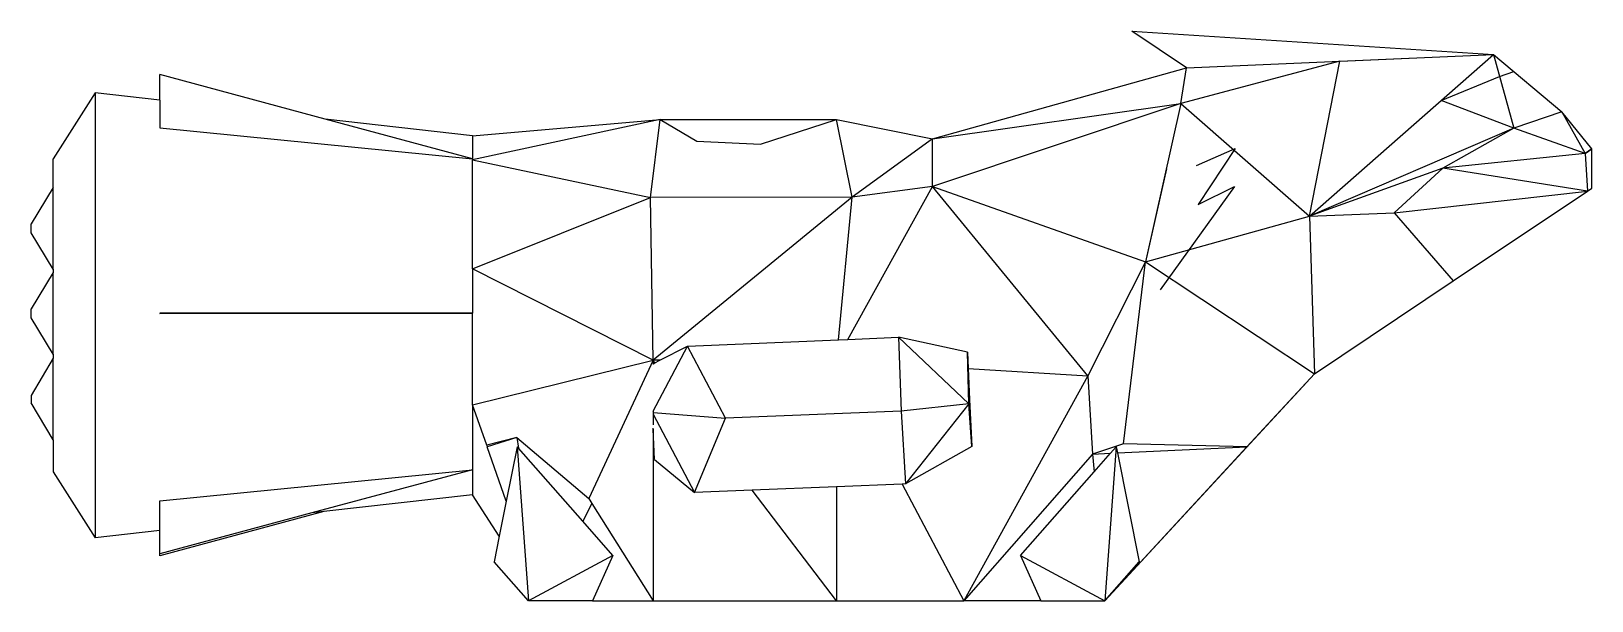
# Model space of a CAD drawing. Extents: x -1174 to 1174, y -429 to 429.
import ezdxf

# ---------------------------------------------------------------- set-up
doc = ezdxf.new("R2010")
doc.units = 0
doc.header["$MEASUREMENT"] = 0
doc.layers.get('0').update_dxf_attribs({"linetype": 'CONTINUOUS'})

msp = doc.modelspace()

# ---------------------------------------------------------------- linework, layer by layer
for p, q in [((564.2, 373.4), (482, 428.6)), ((482, 428.6), (1025.9, 393.4)), ((795, 383.4), (555.9, 319.7)), ((564.2, 373.4), (1025.9, 393.4)), ((564.2, 373.4), (1025.9, 393.4)), ((564.2, 373.4), (795, 383.4)), ((749.4, 150.1), (1025.9, 393.4)), ((749.4, 150.1), (795, 383.4)), ((795, 383.4), (1025.9, 393.4)), ((1025.9, 393.4), (1129.1, 307.4)), ((1025.9, 393.4), (1056.8, 282.5)), ((-731.9, 296.4), (-980.4, 363.4)), ((-980.4, 324.8), (-980.4, 363.4)), ((181.9, 266.5), (564.2, 373.4)), ((555.9, 319.7), (564.2, 373.4)), ((947.1, 324.1), (1035, 360.5)), ((1035, 360.5), (1056.6, 367.8)), ((-1077.9, 335.9), (-1140.9, 236.5)), ((-980.4, 324.8), (-1077.9, 335.9)), ((-1077.9, 335.9), (-1077.9, -333.7)), ((-980.4, 324.8), (-980.4, 283)), ((555.9, 319.7), (181.9, 195.1)), ((181.9, 266.5), (555.9, 319.7)), ((555.9, 319.7), (502.7, 81.4)), ((555.9, 319.7), (749.4, 150.1)), ((1056.8, 282.5), (947.1, 324.1)), ((1129.1, 307.4), (1056.8, 282.5)), ((1129.1, 307.4), (1164, 244.8)), ((1173.9, 251.5), (1129.1, 307.4)), ((-980.4, 283), (-509.9, 236.7)), ((-509.9, 271.1), (-731.9, 296.4)), ((-509.9, 236.7), (-731.9, 296.4)), ((-509.9, 271.1), (-227.5, 295.6)), ((-227.5, 295.6), (-509.9, 234.9)), ((-242, 178.4), (-227.5, 295.6)), ((-227.5, 295.6), (-172.7, 263.1)), ((-227.5, 295.6), (37.5, 295.6)), ((-76.9, 258.4), (37.5, 295.6)), ((61.1, 178.7), (37.5, 295.6)), ((37.5, 295.6), (181.9, 266.5)), ((1056.8, 282.5), (749.4, 150.1)), ((1056.8, 282.5), (949.9, 222.3)), ((1164, 244.8), (1056.8, 282.5)), ((1164, 244.8), (1056.8, 282.5)), ((-509.9, 271.1), (-509.9, 236.7)), ((-172.7, 263.1), (-76.9, 258.4)), ((181.9, 266.5), (61.1, 178.7)), ((181.9, 195.1), (181.9, 266.5)), ((-1140.9, 193.4), (-1140.9, 236.5)), ((-509.9, 236.7), (-509.9, 234.9)), ((-509.9, 234.9), (-242, 178.4)), ((-509.9, 71), (-509.9, 234.9)), ((579.1, 226.3), (637.5, 252.2)), ((637.5, 252.2), (581.9, 167.9)), ((1164, 244.8), (949.9, 222.3)), ((1164, 244.8), (1173.9, 251.5)), ((1173.9, 251.5), (1164, 244.8)), ((1164, 244.8), (1167.5, 188.1)), ((1173.9, 192.5), (1173.9, 251.5)), ((534, 221.6), (502.7, 81.4)), ((949.9, 222.3), (749.4, 150.1)), ((876.7, 155.4), (949.9, 222.3)), ((1167.5, 188.1), (949.9, 222.3)), ((-1140.9, 193.4), (-1173.9, 138.7)), ((-1140.9, 70.4), (-1140.9, 193.4)), ((54.8, -35.3), (181.9, 195.1)), ((181.9, 195.1), (61.1, 178.7)), ((415.6, -89.9), (181.9, 195.1)), ((181.9, 195.1), (502.7, 81.4)), ((636.4, 194.8), (524.6, 39.5)), ((581.9, 167.9), (636.4, 194.8)), ((876.7, 155.4), (1167.5, 188.1)), ((965.4, 52.7), (1167.5, 188.1)), ((1167.5, 188.1), (1173.9, 192.5)), ((-509.9, 71), (-242, 178.4)), ((61.1, 178.7), (-242, 178.4)), ((-238.4, -66.5), (-242, 178.4)), ((61.1, 178.7), (-238.4, -66.5)), ((40.5, -35.9), (61.1, 178.7)), ((502.7, 81.4), (749.4, 150.1)), ((749.4, 150.1), (876.7, 155.4)), ((749.4, 150.1), (756.9, -87)), ((876.7, 155.4), (965.4, 52.7)), ((-1173.9, 125.2), (-1173.9, 138.7)), ((-1140.9, 70.4), (-1173.9, 125.2)), ((-238.4, -66.5), (-509.9, 71)), ((-509.9, 71), (-509.9, 4.1)), ((502.7, 81.4), (415.6, -89.9)), ((469.6, -192.4), (502.7, 81.4)), ((502.7, 81.4), (756.9, -87)), ((-1140.9, 65.5), (-1173.9, 10.7)), ((-1140.9, 70.4), (-1140.9, 65.5)), ((-1140.9, -57.6), (-1140.9, 65.5)), ((756.9, -87), (965.4, 52.7)), ((-1173.9, -2.8), (-1173.9, 10.7)), ((-980.4, 3.8), (-509.9, 4.1)), ((-980.4, 4.1), (-980.4, 3.8)), ((-509.9, 4.1), (-980.4, 4.1)), ((-509.9, -133.9), (-509.9, 4.1)), ((-1140.9, -57.6), (-1173.9, -2.8)), ((-238.4, -143.2), (-186.6, -45.2)), ((-228.1, -66.5), (-186.6, -45.2)), ((-186.6, -45.2), (40.5, -35.9)), ((-129.6, -153.9), (-186.6, -45.2)), ((40.5, -35.9), (54.8, -35.3)), ((54.8, -35.3), (131, -32.1)), ((131, -32.1), (135.1, -143)), ((236.9, -132.2), (131, -32.1)), ((234.7, -54.4), (131, -32.1)), ((-1140.9, -63.6), (-1173.9, -119.6)), ((-1140.9, -57.6), (-1140.9, -63.6)), ((-1140.9, -186.6), (-1140.9, -63.6)), ((-509.9, -133.9), (-238.4, -66.5)), ((-238.4, -66.5), (-335.1, -274.8)), ((-228.1, -66.5), (-238.4, -66.5)), ((-238.4, -66.5), (-238.4, -71.8)), ((-235.5, -70.3), (-238.4, -66.5)), ((-238.4, -71.8), (-235.5, -70.3)), ((-235.5, -70.3), (-228.1, -66.5)), ((236.9, -132.2), (234.7, -54.4)), ((234.7, -54.4), (235.8, -78.8)), ((-238.6, -71.9), (-238.4, -71.8)), ((415.6, -89.9), (229.2, -428.6)), ((235.8, -78.8), (415.6, -89.9)), ((235.8, -78.8), (237.9, -125.5)), ((415.6, -89.9), (423, -207.8)), ((756.9, -87), (655.2, -197)), ((441.2, -428.6), (745.2, -99.7)), ((441.2, -428.6), (745.2, -99.7)), ((-1173.9, -119.6), (-1173.9, -130.6)), ((-1140.9, -186.6), (-1173.9, -130.6)), ((-488.7, -194.5), (-509.9, -133.9)), ((-509.9, -133.9), (-509.9, -231.5)), ((236.9, -132.2), (135.1, -143)), ((236.9, -132.2), (141.4, -252.8)), ((236.9, -132.2), (237.9, -125.5)), ((241.2, -196.5), (236.9, -132.2)), ((237.9, -125.5), (241.2, -196.5)), ((-238.3, -143.9), (-238.3, -163.6)), ((-238.2, -145.2), (-129.6, -153.9)), ((-238.2, -147.5), (-176.2, -265.8)), ((-176.2, -265.8), (-129.6, -153.9)), ((135.1, -143), (-129.6, -153.9)), ((135.1, -143), (141.4, -252.8)), ((-1140.9, -186.6), (-1140.9, -234.3)), ((-443.1, -183.1), (-488.7, -194.5)), ((-443.1, -183.1), (-487.9, -196.8)), ((-443.1, -183.1), (-335.1, -274.8)), ((-443.1, -183.1), (-440.7, -199.1)), ((-238.3, -170.5), (-238.4, -168.6)), ((-238.3, -170.5), (-238, -428.6)), ((-236.2, -216.1), (-238.3, -170.5)), ((-488.7, -194.5), (-487.9, -196.8)), ((-459.2, -278.8), (-487.9, -196.8)), ((-442.8, -196.7), (-459.2, -278.8)), ((-442.8, -196.7), (-425.6, -428.6)), ((-440.7, -199.1), (-442.8, -196.7)), ((-344.2, -308.8), (-440.7, -199.1)), ((241.2, -196.5), (141.4, -252.8)), ((423, -207.8), (229.2, -428.6)), ((469.6, -192.4), (423, -207.8)), ((423, -207.8), (449.7, -206.5)), ((423, -207.8), (425.2, -234.4)), ((425.2, -234.4), (449.7, -206.5)), ((458.4, -196.7), (441.2, -428.6)), ((441.2, -428.6), (655.2, -197)), ((449.7, -206.5), (458.4, -196.7)), ((458.4, -196.7), (460.2, -206)), ((460.2, -206), (655.2, -197)), ((460.2, -206), (493, -369.8)), ((655.2, -197), (469.6, -192.4)), ((-1140.9, -234.3), (-1077.9, -333.7)), ((-980.4, -278.1), (-509.9, -231.5)), ((-509.9, -231.5), (-751.5, -296.4)), ((-509.9, -231.5), (-509.9, -268.9)), ((-236.2, -216.1), (-176.2, -265.8)), ((314.3, -360.3), (425.2, -234.4)), ((37.5, -257), (-89.3, -262.2)), ((136.3, -253), (37.5, -257)), ((37.5, -257), (37.5, -428.6)), ((141.4, -252.8), (136.3, -253)), ((136.3, -253), (229.2, -428.6)), ((-980.4, -322.6), (-980.4, -278.1)), ((-509.9, -268.9), (-733.8, -294.4)), ((-469.7, -331.2), (-509.9, -268.9)), ((-459.2, -278.8), (-469.7, -331.2)), ((-335.1, -274.8), (-330.4, -282.4)), ((-89.3, -262.2), (-176.2, -265.8)), ((37.5, -428.6), (-89.3, -262.2)), ((-733.8, -294.4), (-980.4, -360.8)), ((-751.5, -296.4), (-980.4, -358)), ((-733.8, -294.4), (-751.5, -296.4)), ((-330.4, -282.4), (-344.2, -308.8)), ((-330.4, -282.4), (-238, -428.6)), ((-980.4, -322.6), (-1077.9, -333.7)), ((-980.4, -358), (-980.4, -322.6)), ((-298.8, -360.3), (-344.2, -308.8)), ((-469.7, -331.2), (-477.4, -369.8)), ((-980.4, -360.8), (-980.4, -358)), ((-425.6, -428.6), (-477.4, -369.8)), ((-298.8, -360.3), (-425.6, -428.6)), ((-298.8, -360.3), (-329.6, -428.6)), ((314.3, -360.3), (345.2, -428.6)), ((314.3, -360.3), (441.2, -428.6)), ((441.2, -428.6), (493, -369.8)), ((-329.6, -428.6), (-425.6, -428.6)), ((-329.6, -428.6), (-238, -428.6)), ((-238, -428.6), (37.5, -428.6)), ((37.5, -428.6), (229.2, -428.6)), ((345.2, -428.6), (229.2, -428.6)), ((345.2, -428.6), (441.2, -428.6))]:
    msp.add_line(p, q)

doc.saveas('drawing.dxf')
